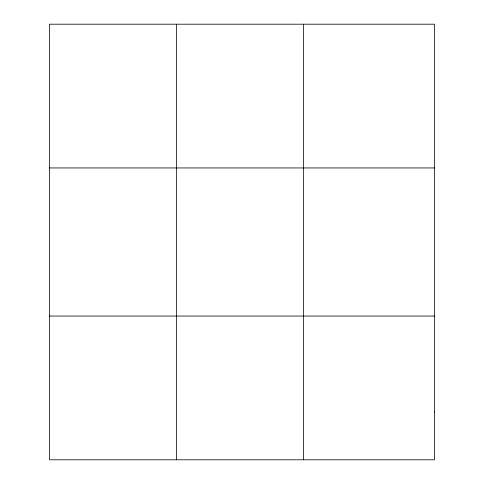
<?xml version="1.0" encoding="UTF-8"?>
<svg xmlns="http://www.w3.org/2000/svg" width="484" height="484" viewBox="0 0 484 484"><rect width="100%" height="100%" fill="white"/><g stroke="black" fill="none" stroke-linecap="round" stroke-linejoin="round"><path stroke-width="0.73" d="M176.569 459.8L176.569 24.2M303.583 459.8L303.583 24.2M49.556 167.948L434.444 167.948M49.556 316.052L434.444 316.052M434.444 411.884L434.444 459.8L49.556 459.8L49.556 24.2L434.444 24.2L434.444 411.884"/></g></svg>
